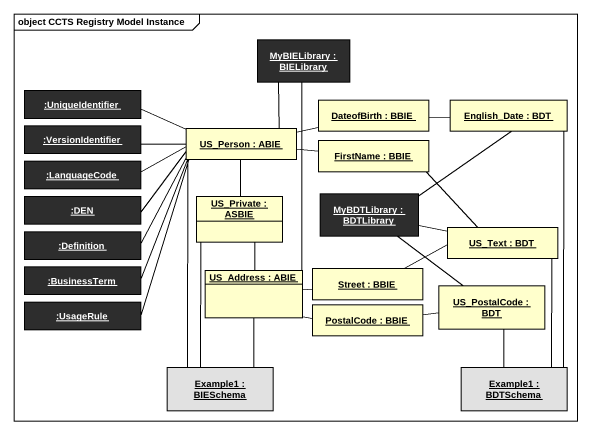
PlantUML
@startuml
mainframe object CCTS Registry Model Instance
hide circle
hide empty members
object "MyBIELibrary : BIELibrary" as MyBIELibrary #2D2D2D
object ":UniqueIdentifier" as UniqueIdentifier #2D2D2D
object "DateofBirth : BBIE" as DateofBirth
object "English_Date : BDT" as English_Date
object ":VersionIdentifier" as VersionIdentifier #2D2D2D
object "US_Person : ABIE" as US_Person
object ":LanguageCode" as LanguageCode #2D2D2D
object "FirstName : BBIE" as FirstName
object ":DEN" as DEN #2D2D2D
object "US_Private : ASBIE" as US_Private
object "MyBDTLibrary : BDTLibrary" as MyBDTLibrary #2D2D2D
object ":Definition" as Definition #2D2D2D
object "US_Text : BDT" as US_Text
object ":BusinessTerm" as BusinessTerm #2D2D2D
object "US_Address : ABIE" as US_Address
object "Street : BBIE" as Street
object "US_PostalCode : BDT" as US_PostalCode
object ":UsageRule" as UsageRule #2D2D2D
object "PostalCode : BBIE" as PostalCode
object "Example1 : BIESchema" as Example1 #E1E1E1
object "Example1 : BDTSchema" as Example1_2 #E1E1E1
MyBIELibrary -- US_Person
MyBIELibrary -- US_Address
DateofBirth -right- English_Date
English_Date -- Example1_2
US_Person -left- UniqueIdentifier
US_Person -right- DateofBirth
US_Person -left- VersionIdentifier
US_Person -left- LanguageCode
US_Person -right- FirstName
US_Person -left- DEN
US_Person -- US_Private
US_Person -- Definition
US_Person -- BusinessTerm
US_Person -- UsageRule
US_Person -- Example1
FirstName -- US_Text
US_Private -- US_Address
US_Private -- Example1
MyBDTLibrary -up- English_Date
MyBDTLibrary -right- US_Text
MyBDTLibrary -- US_PostalCode
US_Text -- Example1_2
US_Address -right- Street
US_Address -right- PostalCode
US_Address -- Example1
Street -right- US_Text
US_PostalCode -- Example1_2
PostalCode -right- US_PostalCode
@enduml
